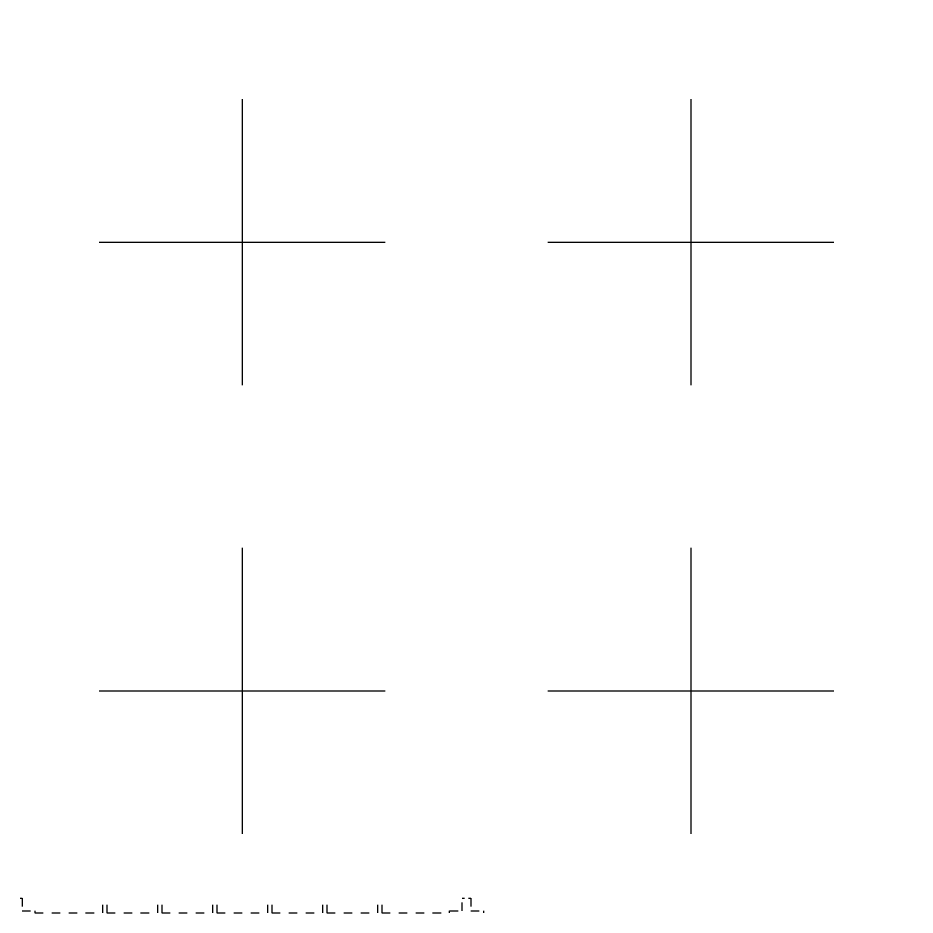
# Model space of a CAD drawing. Extents: x 2505 to 2922, y -308 to -10.
# Drawn here: x 2613.63 to 2624.23, y -134.55 to -123.95 of the extents above; entities that cross this region are included whole.
import ezdxf

# ---------------------------------------------------------------- set-up
doc = ezdxf.new("R2010")
doc.units = 0
doc.header["$LTSCALE"] = 5
doc.header["$MEASUREMENT"] = 0
for name, pattern in [('CENTER', [2, 1.25, -0.25, 0.25, -0.25]), ('HIDDEN', [0.375, 0.25, -0.125]), ('HIDDEN2', [4.7625, 3.175, -1.5875])]:
    doc.linetypes.add(name, pattern=pattern)
doc.layers.add('1D', color=4, linetype='CONTINUOUS')
doc.layers.add('中心线', color=1, linetype='CENTER')

msp = doc.modelspace()

# ---------------------------------------------------------------- linework, layer by layer
at = {"layer": '1D', "linetype": 'HIDDEN2', "lineweight": 13, "ltscale": 0.005}
for p, q in [((2614.629, -134.4295, -0.0325), (2614.629, -134.5245, -0.0325)), ((2614.679, -134.4295, -0.0325), (2614.679, -134.5245, -0.0325)), ((2615.279, -134.4295, -0.0325), (2615.279, -134.5245, -0.0325)), ((2615.329, -134.4295, -0.0325), (2615.329, -134.5245, -0.0325)), ((2615.929, -134.4295, -0.0325), (2615.929, -134.5245, -0.0325)), ((2615.979, -134.4295, -0.0325), (2615.979, -134.5245, -0.0325)), ((2616.579, -134.4295, -0.0325), (2616.579, -134.5245, -0.0325)), ((2616.629, -134.4295, -0.0325), (2616.629, -134.5245, -0.0325)), ((2617.229, -134.4295, -0.0325), (2617.229, -134.5245, -0.0325)), ((2617.279, -134.4295, -0.0325), (2617.279, -134.5245, -0.0325)), ((2617.879, -134.4295, -0.0325), (2617.879, -134.5245, -0.0325)), ((2617.929, -134.4295, -0.0325), (2617.929, -134.5245, -0.0325)), ((2613.829, -134.5245, -0.0325), (2614.629, -134.5245, -0.0325)), ((2614.679, -134.5245, -0.0325), (2615.279, -134.5245, -0.0325)), ((2615.329, -134.5245, -0.0325), (2615.929, -134.5245, -0.0325)), ((2615.979, -134.5245, -0.0325), (2616.579, -134.5245, -0.0325)), ((2616.629, -134.5245, -0.0325), (2617.229, -134.5245, -0.0325)), ((2617.279, -134.5245, -0.0325), (2617.879, -134.5245, -0.0325)), ((2617.929, -134.5245, -0.0325), (2618.729, -134.5245, -0.0325))]:
    msp.add_line(p, q, dxfattribs=at)
at = {"layer": '1D', "color": 4, "linetype": 'HIDDEN', "lineweight": 0, "ltscale": 0.05, "elevation": -0.0325}
for points in [[(2613.654, -134.3495), (2613.679, -134.3495), (2613.679, -134.4995), (2613.829, -134.4995), (2613.829, -134.5245)], [(2618.729, -134.5245), (2618.729, -134.4995), (2618.879, -134.4995), (2618.879, -134.3495)], [(2618.879, -134.3495), (2618.904, -134.3495)], [(2618.954, -134.3495), (2618.979, -134.3495), (2618.979, -134.4995), (2619.129, -134.4995), (2619.129, -134.5245)]]:
    msp.add_lwpolyline(points, dxfattribs=at)
at = {"layer": '中心线', "linetype": 'CENTER', "lineweight": 0}
for p, q in [((2616.279, -124.9087, -0.0325), (2616.279, -128.2902, -0.0325)), ((2621.579, -124.9087, -0.0325), (2621.579, -128.2902, -0.0325)), ((2614.5883, -126.5995, -0.0325), (2617.9698, -126.5995, -0.0325)), ((2619.8883, -126.5995, -0.0325), (2623.2698, -126.5995, -0.0325)), ((2616.279, -130.2087, -0.0325), (2616.279, -133.5902, -0.0325)), ((2621.579, -130.2087, -0.0325), (2621.579, -133.5902, -0.0325)), ((2614.5883, -131.8995, -0.0325), (2617.9698, -131.8995, -0.0325)), ((2619.8883, -131.8995, -0.0325), (2623.2698, -131.8995, -0.0325))]:
    msp.add_line(p, q, dxfattribs=at)

doc.saveas('drawing.dxf')
